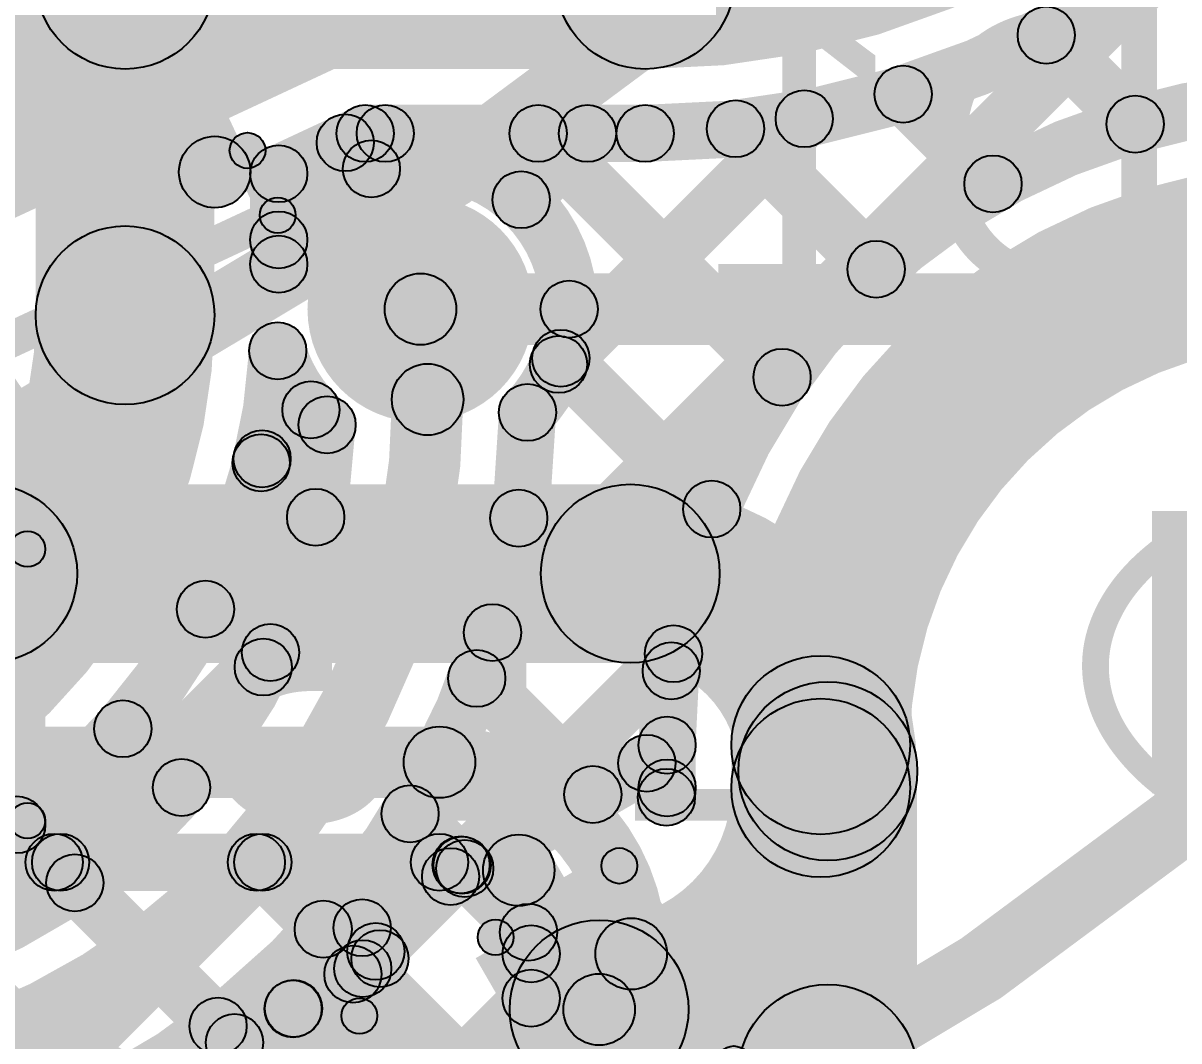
# Model space of a CAD drawing. Header units: millimetres. Extents: x -2.17 to 2.17, y -2.17 to 2.17.
# Drawn here: x 0.4084 to 0.5701, y -0.821 to -0.6786 of the extents above; entities that cross this region are included whole.
import ezdxf

# ---------------------------------------------------------------- set-up
doc = ezdxf.new("R2010")
doc.units = ezdxf.units.MM
doc.header["$MEASUREMENT"] = 0
for name, color, linetype in [('BottomLayer', 5, 'Continuous'), ('BottomOverlay', 54, 'Continuous'), ('BottomPaste', 16, 'Continuous'), ('BottomSolder', 6, 'Continuous'), ('Mechanical2', 216, 'Continuous'), ('TopLayer', 1, 'Continuous'), ('TopOverlay', 2, 'Continuous'), ('TopPaste', 8, 'Continuous'), ('TopSolder', 216, 'Continuous'), ('ViaHoleLayer', 16, 'Continuous')]:
    doc.layers.add(name, color=color, linetype=linetype)

# ---------------------------------------------------------------- blocks, each defined once
blk = doc.blocks.new('YS_SBZ9032C03R16_B_10')
at = {"layer": 'BottomOverlay', "const_width": 0.005}
blk.add_lwpolyline([(0.174343, -0.0442776, -0.7770826321552268), (-0.174266, -0.0445797)], format="xyb", dxfattribs=at)
blk = doc.blocks.new('WS2812B_M____250')
at = {"layer": 'TopLayer'}
blk.add_hatch(color=1, dxfattribs=at).paths.add_polyline_path([(0.03503945, -0.01141715), (0.09409455, -0.01141715), (0.09409455, -0.05078725), (0.03503945, -0.05078725)])
at = {"layer": 'TopOverlay'}
h = blk.add_hatch(color=2, dxfattribs=at)
edge = h.paths.add_edge_path()
edge.add_arc((0.07, -0.06), 0.0025, 0, 360)
for points in [[(0.067500000000125, -0.06000002499975), (0.07249999999987501, -0.05999997500025), (0.072500099999875, -0.07000007500025), (0.06750010000012499, -0.07000012499975)], [(-0.0700001, -0.0725001), (-0.0700001, -0.0675001), (0.0700001, -0.0675001), (0.0700001, -0.0725001)]]:
    blk.add_hatch(color=2, dxfattribs=at).paths.add_polyline_path(points)
h = blk.add_hatch(color=2, dxfattribs=at)
edge = h.paths.add_edge_path()
edge.add_arc((0.0700001, -0.0700001), 0.0025, 0, 360)
h = blk.add_hatch(color=2, dxfattribs=at)
edge = h.paths.add_edge_path()
edge.add_arc((0.0700001, -0.0700001), 0.0025, 0, 360)
at = {"layer": 'TopPaste'}
blk.add_hatch(color=8, dxfattribs=at).paths.add_polyline_path([(0.03503945, -0.01141715), (0.09409455, -0.01141715), (0.09409455, -0.05078725), (0.03503945, -0.05078725)])
at = {"layer": 'TopSolder'}
blk.add_hatch(color=216, dxfattribs=at).paths.add_polyline_path([(0.03103945, -0.00741715), (0.09809455, -0.00741715), (0.09809455, -0.05478725), (0.03103945, -0.05478725)])
at = {"layer": 'TopOverlay'}
for centre in [(0.07, -0.06), (0.0700001, -0.0700001), (0.0700001, -0.0700001)]:
    blk.add_circle(centre, 0.0025, dxfattribs=at)
blk = doc.blocks.new('IND_0201_B_268')
at = {"layer": 'BottomLayer'}
for points in [[(-0.01574795, 0.0059055), (-0.00590545, 0.0059055), (-0.00590545, -0.0059055), (-0.01574795, -0.0059055)], [(0.00590555, 0.0059055), (0.01574805, 0.0059055), (0.01574805, -0.0059055), (0.00590555, -0.0059055)]]:
    blk.add_hatch(color=5, dxfattribs=at).paths.add_polyline_path(points)
at = {"layer": 'BottomOverlay'}
h = blk.add_hatch(color=54, dxfattribs=at)
edge = h.paths.add_edge_path()
edge.add_arc((-0.019, 0.009), 0.0025, 0, 360)
h = blk.add_hatch(color=54, dxfattribs=at)
edge = h.paths.add_edge_path()
edge.add_arc((-0.019, 0.009), 0.0025, 0, 360)
for points in [[(0.019, 0.0115), (0.019, 0.0065), (-0.019, 0.0065), (-0.019, 0.0115)], [(-0.0165, -0.009), (-0.0215, -0.009), (-0.0215, 0.009), (-0.0165, 0.009)], [(0.0215, -0.009), (0.0165, -0.009), (0.0165, 0.009), (0.0215, 0.009)], [(0.019, -0.0065), (0.019, -0.0115), (-0.019, -0.0115), (-0.019, -0.0065)]]:
    blk.add_hatch(color=54, dxfattribs=at).paths.add_polyline_path(points)
h = blk.add_hatch(color=54, dxfattribs=at)
edge = h.paths.add_edge_path()
edge.add_arc((0.019, 0.009), 0.0025, 0, 360)
h = blk.add_hatch(color=54, dxfattribs=at)
edge = h.paths.add_edge_path()
edge.add_arc((0.019, 0.009), 0.0025, 0, 360)
h = blk.add_hatch(color=54, dxfattribs=at)
edge = h.paths.add_edge_path()
edge.add_arc((-0.019, -0.009), 0.0025, 0, 360)
h = blk.add_hatch(color=54, dxfattribs=at)
edge = h.paths.add_edge_path()
edge.add_arc((-0.019, -0.009), 0.0025, 0, 360)
h = blk.add_hatch(color=54, dxfattribs=at)
edge = h.paths.add_edge_path()
edge.add_arc((0.019, -0.009), 0.0025, 0, 360)
h = blk.add_hatch(color=54, dxfattribs=at)
edge = h.paths.add_edge_path()
edge.add_arc((0.019, -0.009), 0.0025, 0, 360)
at = {"layer": 'BottomPaste'}
for points in [[(-0.01574795, 0.0059055), (-0.00590545, 0.0059055), (-0.00590545, -0.0059055), (-0.01574795, -0.0059055)], [(0.00590555, 0.0059055), (0.01574805, 0.0059055), (0.01574805, -0.0059055), (0.00590555, -0.0059055)]]:
    blk.add_hatch(color=16, dxfattribs=at).paths.add_polyline_path(points)
at = {"layer": 'BottomSolder'}
for points in [[(-0.01791335, 0.0080709), (-0.00374005, 0.0080709), (-0.00374005, -0.0080709), (-0.01791335, -0.0080709)], [(0.00374015, 0.0080709), (0.01791345, 0.0080709), (0.01791345, -0.0080709), (0.00374015, -0.0080709)]]:
    blk.add_hatch(color=6, dxfattribs=at).paths.add_polyline_path(points)
at = {"layer": 'BottomOverlay'}
for centre in [(-0.019, 0.009), (-0.019, 0.009), (0.019, 0.009), (0.019, 0.009), (-0.019, -0.009), (-0.019, -0.009), (0.019, -0.009), (0.019, -0.009)]:
    blk.add_circle(centre, 0.0025, dxfattribs=at)
blk = doc.blocks.new('SOT23_3_B_287')
at = {"layer": 'BottomLayer'}
for points in [[(-0.02165995, 0.02657475), (-0.05315605, 0.02657475), (-0.05315605, 0.05807085), (-0.02165995, 0.05807085)], [(0.05314315, 0.02657475), (0.02164705, 0.02657475), (0.02164705, 0.05807085), (0.05314315, 0.05807085)], [(0.01574165, -0.05807095), (-0.01575445, -0.05807095), (-0.01575445, -0.02657485), (0.01574165, -0.02657485)]]:
    blk.add_hatch(color=5, dxfattribs=at).paths.add_polyline_path(points)
at = {"layer": 'BottomOverlay'}
h = blk.add_hatch(color=54, dxfattribs=at)
edge = h.paths.add_edge_path()
edge.add_arc((-0.066, 0.045), 0.0025, 0, 360)
h = blk.add_hatch(color=54, dxfattribs=at)
edge = h.paths.add_edge_path()
edge.add_arc((-0.06, 0.045), 0.0025, 0, 360)
h = blk.add_hatch(color=54, dxfattribs=at)
edge = h.paths.add_edge_path()
edge.add_arc((-0.0110064, 0.032), 0.0025, 0, 360)
for points in [[(0.0109936, 0.0345), (0.0109936, 0.0295), (-0.0110064, 0.0295), (-0.0110064, 0.0345)], [(-0.0585064, -0.029), (-0.0635064, -0.029), (-0.0635064, 0.03), (-0.0585064, 0.03)], [(0.0634936, -0.029), (0.0584936, -0.029), (0.0584936, 0.03), (0.0634936, 0.03)], [(-0.0260064, -0.0265), (-0.0260064, -0.0315), (-0.0610064, -0.0315), (-0.0610064, -0.0265)], [(0.0609936, -0.0265), (0.0609936, -0.0315), (0.0259936, -0.0315), (0.0259936, -0.0265)]]:
    blk.add_hatch(color=54, dxfattribs=at).paths.add_polyline_path(points)
h = blk.add_hatch(color=54, dxfattribs=at)
edge = h.paths.add_edge_path()
edge.add_arc((0.0109936, 0.032), 0.0025, 0, 360)
h = blk.add_hatch(color=54, dxfattribs=at)
edge = h.paths.add_edge_path()
edge.add_arc((-0.0610064, 0.03), 0.0025, 0, 360)
h = blk.add_hatch(color=54, dxfattribs=at)
edge = h.paths.add_edge_path()
edge.add_arc((0.0609936, 0.03), 0.0025, 0, 360)
h = blk.add_hatch(color=54, dxfattribs=at)
edge = h.paths.add_edge_path()
edge.add_arc((-0.0610064, -0.029), 0.0025, 0, 360)
h = blk.add_hatch(color=54, dxfattribs=at)
edge = h.paths.add_edge_path()
edge.add_arc((-0.0610064, -0.029), 0.0025, 0, 360)
h = blk.add_hatch(color=54, dxfattribs=at)
edge = h.paths.add_edge_path()
edge.add_arc((-0.0260064, -0.029), 0.0025, 0, 360)
h = blk.add_hatch(color=54, dxfattribs=at)
edge = h.paths.add_edge_path()
edge.add_arc((0.0259936, -0.029), 0.0025, 0, 360)
h = blk.add_hatch(color=54, dxfattribs=at)
edge = h.paths.add_edge_path()
edge.add_arc((0.0609936, -0.029), 0.0025, 0, 360)
h = blk.add_hatch(color=54, dxfattribs=at)
edge = h.paths.add_edge_path()
edge.add_arc((0.0609936, -0.029), 0.0025, 0, 360)
at = {"layer": 'BottomPaste'}
for points in [[(-0.02165995, 0.02657475), (-0.05315605, 0.02657475), (-0.05315605, 0.05807085), (-0.02165995, 0.05807085)], [(0.05314315, 0.02657475), (0.02164705, 0.02657475), (0.02164705, 0.05807085), (0.05314315, 0.05807085)], [(0.01574165, -0.05807095), (-0.01575445, -0.05807095), (-0.01575445, -0.02657485), (0.01574165, -0.02657485)]]:
    blk.add_hatch(color=16, dxfattribs=at).paths.add_polyline_path(points)
at = {"layer": 'BottomSolder'}
for points in [[(-0.01765995, 0.02257475), (-0.05715605, 0.02257475), (-0.05715605, 0.06207085), (-0.01765995, 0.06207085)], [(0.05714315, 0.02257475), (0.01764705, 0.02257475), (0.01764705, 0.06207085), (0.05714315, 0.06207085)], [(0.01974165, -0.06207095), (-0.01975445, -0.06207095), (-0.01975445, -0.02257485), (0.01974165, -0.02257485)]]:
    blk.add_hatch(color=6, dxfattribs=at).paths.add_polyline_path(points)
at = {"layer": 'BottomOverlay', "const_width": 0.005}
blk.add_lwpolyline([(-0.06, 0.045, 1), (-0.066, 0.045, 1)], format="xyb", close=True, dxfattribs=at)
at = {"layer": 'BottomOverlay'}
for centre in [(-0.066, 0.045), (-0.06, 0.045), (-0.0110064, 0.032), (0.0109936, 0.032), (-0.0610064, 0.03), (0.0609936, 0.03), (-0.0610064, -0.029), (-0.0610064, -0.029), (-0.0260064, -0.029), (0.0259936, -0.029), (0.0609936, -0.029), (0.0609936, -0.029)]:
    blk.add_circle(centre, 0.0025, dxfattribs=at)
blk = doc.blocks.new('C__0402_397')
at = {"layer": 'TopLayer'}
for points in [[(-0.0275, -0.0125), (-0.0275, 0.0125), (-0.009499999999999998, 0.0125), (-0.009500000000000001, -0.0125)], [(0.009499999999999998, -0.0125), (0.009500000000000001, 0.0125), (0.0275, 0.0125), (0.0275, -0.0125)]]:
    blk.add_hatch(color=1, dxfattribs=at).paths.add_polyline_path(points)
at = {"layer": 'TopOverlay'}
h = blk.add_hatch(color=2, dxfattribs=at)
edge = h.paths.add_edge_path()
edge.add_arc((-0.031, 0.016), 0.0025, 0, 360)
h = blk.add_hatch(color=2, dxfattribs=at)
edge = h.paths.add_edge_path()
edge.add_arc((-0.031, 0.016), 0.0025, 0, 360)
for points in [[(-0.011, 0.0185), (-0.011, 0.0135), (-0.031, 0.0135), (-0.031, 0.0185)], [(0.031, 0.0185), (0.031, 0.0135), (0.011, 0.0135), (0.011, 0.0185)], [(-0.0285, -0.016), (-0.0335, -0.016), (-0.0335, 0.016), (-0.0285, 0.016)], [(0.0335, -0.016), (0.0285, -0.016), (0.0285, 0.016), (0.0335, 0.016)], [(-0.011, -0.0135), (-0.011, -0.0185), (-0.031, -0.0185), (-0.031, -0.0135)], [(0.031, -0.0135), (0.031, -0.0185), (0.011, -0.0185), (0.011, -0.0135)]]:
    blk.add_hatch(color=2, dxfattribs=at).paths.add_polyline_path(points)
h = blk.add_hatch(color=2, dxfattribs=at)
edge = h.paths.add_edge_path()
edge.add_arc((-0.011, 0.016), 0.0025, 0, 360)
h = blk.add_hatch(color=2, dxfattribs=at)
edge = h.paths.add_edge_path()
edge.add_arc((0.011, 0.016), 0.0025, 0, 360)
h = blk.add_hatch(color=2, dxfattribs=at)
edge = h.paths.add_edge_path()
edge.add_arc((0.031, 0.016), 0.0025, 0, 360)
h = blk.add_hatch(color=2, dxfattribs=at)
edge = h.paths.add_edge_path()
edge.add_arc((0.031, 0.016), 0.0025, 0, 360)
h = blk.add_hatch(color=2, dxfattribs=at)
edge = h.paths.add_edge_path()
edge.add_arc((-0.031, -0.016), 0.0025, 0, 360)
h = blk.add_hatch(color=2, dxfattribs=at)
edge = h.paths.add_edge_path()
edge.add_arc((-0.031, -0.016), 0.0025, 0, 360)
h = blk.add_hatch(color=2, dxfattribs=at)
edge = h.paths.add_edge_path()
edge.add_arc((-0.011, -0.016), 0.0025, 0, 360)
h = blk.add_hatch(color=2, dxfattribs=at)
edge = h.paths.add_edge_path()
edge.add_arc((0.011, -0.016), 0.0025, 0, 360)
h = blk.add_hatch(color=2, dxfattribs=at)
edge = h.paths.add_edge_path()
edge.add_arc((0.031, -0.016), 0.0025, 0, 360)
h = blk.add_hatch(color=2, dxfattribs=at)
edge = h.paths.add_edge_path()
edge.add_arc((0.031, -0.016), 0.0025, 0, 360)
at = {"layer": 'TopPaste'}
for points in [[(-0.0275, -0.0125), (-0.0275, 0.0125), (-0.009499999999999998, 0.0125), (-0.009500000000000001, -0.0125)], [(0.009499999999999998, -0.0125), (0.009500000000000001, 0.0125), (0.0275, 0.0125), (0.0275, -0.0125)]]:
    blk.add_hatch(color=8, dxfattribs=at).paths.add_polyline_path(points)
at = {"layer": 'TopSolder'}
for points in [[(-0.0298622, -0.0148622), (-0.0298622, 0.0148622), (-0.007137799999999999, 0.0148622), (-0.007137800000000001, -0.0148622)], [(0.007137799999999999, -0.0148622), (0.007137800000000001, 0.0148622), (0.0298622, 0.0148622), (0.0298622, -0.0148622)]]:
    blk.add_hatch(color=216, dxfattribs=at).paths.add_polyline_path(points)
at = {"layer": 'TopOverlay'}
for centre in [(-0.031, 0.016), (-0.031, 0.016), (-0.011, 0.016), (0.011, 0.016), (0.031, 0.016), (0.031, 0.016), (-0.031, -0.016), (-0.031, -0.016), (-0.011, -0.016), (0.011, -0.016), (0.031, -0.016), (0.031, -0.016)]:
    blk.add_circle(centre, 0.0025, dxfattribs=at)

msp = doc.modelspace()

# ---------------------------------------------------------------- hatches: boundary and pattern name
at = {"layer": 'BottomLayer'}
h = msp.add_hatch(color=5, dxfattribs=at)
edge = h.paths.add_edge_path()
edge.add_arc((0.464, -0.7186105), 0.011811, 0, 360)
h = msp.add_hatch(color=5, dxfattribs=at)
edge = h.paths.add_edge_path()
edge.add_arc((0.464, -0.7186105), 0.005, 0, 360)
for points in [[(0.464, -0.7236105), (0.464, -0.7136105), (0.6075404, -0.7136105), (0.6075404, -0.7236105)], [(0.4034568, -0.7681105), (0.4034568, -0.7431105), (0.4933531, -0.7431105), (0.4933531, -0.7681105)], [(0.4, -0.7870081), (0.4, -0.7770081), (0.4666672, -0.7770081), (0.4666672, -0.7870081)], [(0.5335, -0.8256105), (0.5085, -0.8256105), (0.5085, -0.7832574), (0.5335, -0.7832574)], [(0.4, -0.8000081), (0.4, -0.7920081), (0.4666672, -0.7920081), (0.4666672, -0.8000081)], [(0.3454883271247462, -0.8698264271247461), (0.3398314728752538, -0.8641695728752539), (0.4108213728752538, -0.7931796728752538), (0.4164782271247462, -0.7988365271247462)], [(0.3454883271247462, -0.8981107271247462), (0.3398314728752538, -0.8924538728752539), (0.4391056728752539, -0.7931796728752538), (0.4447625271247461, -0.7988365271247462)], [(0.3454883271247462, -0.9263950271247462), (0.3398314728752538, -0.9207381728752538), (0.4669951728752539, -0.7935744728752538), (0.4726520271247461, -0.7992313271247461)], [(0.3816406728752538, -0.7988365271247462), (0.3872975271247462, -0.7931796728752538), (0.4823087271247462, -0.8881908728752539), (0.4766518728752538, -0.8938477271247461)], [(0.4099249728752538, -0.7988365271247462), (0.4155818271247462, -0.7931796728752538), (0.4823087271247462, -0.8599065728752538), (0.4766518728752538, -0.8655634271247461)], [(0.4382092728752539, -0.7988365271247462), (0.4438661271247462, -0.7931796728752538), (0.4823087271247462, -0.8316222728752538), (0.4766518728752538, -0.8372791271247462)], [(0.4668531728752539, -0.7991961271247462), (0.4725100271247462, -0.7935392728752538), (0.4819491271247461, -0.8029783728752539), (0.4762922728752538, -0.8086352271247461)], [(0.4834803, -0.9381774), (0.4754803, -0.9381774), (0.4754803, -0.8088212), (0.4834803, -0.8088212)], [(0.4984803, -0.9826105), (0.4884803, -0.9826105), (0.4884803, -0.8088212), (0.4984803, -0.8088212)], [(0.3454883271247462, -0.9546793271247461), (0.3398314728752538, -0.9490224728752539), (0.4766518728752538, -0.8122020728752538), (0.4823087271247462, -0.8178589271247462)]]:
    msp.add_hatch(color=5, dxfattribs=at).paths.add_polyline_path(points)
h = msp.add_hatch(color=5, dxfattribs=at)
edge = h.paths.add_edge_path()
edge.add_arc((0.4034568, -0.7556105), 0.0125, 0, 360)
h = msp.add_hatch(color=5, dxfattribs=at)
edge = h.paths.add_edge_path()
edge.add_arc((0.4034568, -0.7556105), 0.0125, 0, 360)
h = msp.add_hatch(color=5, dxfattribs=at)
edge = h.paths.add_edge_path()
edge.add_arc((0.4933531, -0.7556105), 0.0125, 0, 360)
h = msp.add_hatch(color=5, dxfattribs=at)
edge = h.paths.add_edge_path()
edge.add_arc((0.4933531, -0.7556105), 0.0125, 0, 360)
h = msp.add_hatch(color=5, dxfattribs=at)
edge = h.paths.add_edge_path()
edge.add_arc((0.521, -0.7832574), 0.0125, 0, 360)
h = msp.add_hatch(color=5, dxfattribs=at)
edge = h.paths.add_edge_path()
edge.add_arc((0.521, -0.7832574), 0.0125, 0, 360)
h = msp.add_hatch(color=5, dxfattribs=at)
edge = h.paths.add_edge_path()
edge.add_arc((0.4666672, -0.7820081), 0.005, 0, 360)
h = msp.add_hatch(color=5, dxfattribs=at)
edge = h.paths.add_edge_path()
edge.add_arc((0.4666672, -0.7820081), 0.005, 0, 360)
h = msp.add_hatch(color=5, dxfattribs=at)
edge = h.paths.add_edge_path()
edge.add_arc((0.4127534, -0.7960081), 0.004, 0, 360)
h = msp.add_hatch(color=5, dxfattribs=at)
edge = h.paths.add_edge_path()
edge.add_arc((0.4136498, -0.7960081), 0.004, 0, 360)
h = msp.add_hatch(color=5, dxfattribs=at)
edge = h.paths.add_edge_path()
edge.add_arc((0.4410377, -0.7960081), 0.004, 0, 360)
h = msp.add_hatch(color=5, dxfattribs=at)
edge = h.paths.add_edge_path()
edge.add_arc((0.4419341, -0.7960081), 0.004, 0, 360)
h = msp.add_hatch(color=5, dxfattribs=at)
edge = h.paths.add_edge_path()
edge.add_arc((0.4666672, -0.7960081), 0.004, 0, 360)
h = msp.add_hatch(color=5, dxfattribs=at)
edge = h.paths.add_edge_path()
edge.add_arc((0.4666672, -0.7960081), 0.004, 0, 360)
h = msp.add_hatch(color=5, dxfattribs=at)
edge = h.paths.add_edge_path()
edge.add_arc((0.4696816, -0.7963677), 0.004, 0, 360)
h = msp.add_hatch(color=5, dxfattribs=at)
edge = h.paths.add_edge_path()
edge.add_arc((0.4698236, -0.7964029), 0.004, 0, 360)
h = msp.add_hatch(color=5, dxfattribs=at)
edge = h.paths.add_edge_path()
edge.add_arc((0.4791207, -0.8058068), 0.004, 0, 360)
h = msp.add_hatch(color=5, dxfattribs=at)
edge = h.paths.add_edge_path()
edge.add_arc((0.4794803, -0.8088212), 0.004, 0, 360)
h = msp.add_hatch(color=5, dxfattribs=at)
edge = h.paths.add_edge_path()
edge.add_arc((0.4794803, -0.8088212), 0.004, 0, 360)
h = msp.add_hatch(color=5, dxfattribs=at)
edge = h.paths.add_edge_path()
edge.add_arc((0.4934803, -0.8088212), 0.005, 0, 360)
h = msp.add_hatch(color=5, dxfattribs=at)
edge = h.paths.add_edge_path()
edge.add_arc((0.4934803, -0.8088212), 0.005, 0, 360)
h = msp.add_hatch(color=5, dxfattribs=at)
edge = h.paths.add_edge_path()
edge.add_arc((0.4794803, -0.8150305), 0.004, 0, 360)
h = msp.add_hatch(color=5, dxfattribs=at)
edge = h.paths.add_edge_path()
edge.add_arc((0.521, -0.8256105), 0.0125, 0, 360)
h = msp.add_hatch(color=5, dxfattribs=at)
edge = h.paths.add_edge_path()
edge.add_arc((0.521, -0.8256105), 0.0125, 0, 360)
at = {"layer": 'BottomSolder'}
h = msp.add_hatch(color=6, dxfattribs=at)
edge = h.paths.add_edge_path()
edge.add_arc((0.464, -0.7186105), 0.015811, 0, 360)
at = {"layer": 'TopLayer'}
h = msp.add_hatch(color=1, dxfattribs=at)
edge = h.paths.add_edge_path()
edge.add_arc((0.4226619, -0.6725115), 0.0125, 0, 360)
h = msp.add_hatch(color=1, dxfattribs=at)
edge = h.paths.add_edge_path()
edge.add_arc((0.4226619, -0.6725115), 0.0125, 0, 360)
for points in [[(0.4226619, -0.6850115), (0.4226619, -0.6600115), (0.4954331, -0.6600115), (0.4954331, -0.6850115)], [(0.4768972271247461, -0.7667018271247461), (0.4712403728752538, -0.7610449728752539), (0.5651002728752539, -0.6671850728752539), (0.5707571271247461, -0.6728419271247461)], [(0.3889508858874808, -0.693748041463137), (0.3847247141125191, -0.6846849585368631), (0.4205488141125192, -0.6679799585368631), (0.4247749858874808, -0.677043041463137)], [(0.4181303609781928, -0.6746245911229377), (0.4271934390218072, -0.6703984088770623), (0.4397388390218073, -0.6973021088770622), (0.4306757609781928, -0.7015282911229378)], [(0.4351619, -0.7194652), (0.4101619, -0.7194652), (0.4101619, -0.6725115), (0.4351619, -0.6725115)], [(0.5487412728752539, -0.6830939271247461), (0.5543981271247461, -0.6774370728752539), (0.5668423271247461, -0.6898812728752538), (0.5611854728752539, -0.6955381271247462)], [(0.5287133728752539, -0.6913503271247461), (0.5343702271247461, -0.6856934728752538), (0.5469392271247462, -0.6982624728752539), (0.5412823728752538, -0.7039193271247461)], [(0.4458523575181758, -0.7032784383892984), (0.4424714424818242, -0.6960279616107016), (0.4545702424818242, -0.6903862616107016), (0.4579511575181758, -0.6976367383892984)], [(0.4562607, -0.6980115), (0.4562607, -0.6900115), (0.4954331, -0.6900115), (0.4954331, -0.6980115)], [(0.4861537271247461, -0.7291610271247462), (0.4804968728752538, -0.7235041728752538), (0.5148767728752539, -0.6891242728752539), (0.5205336271247462, -0.6947811271247462)], [(0.5052579728752539, -0.6961792271247461), (0.5109148271247461, -0.6905223728752539), (0.5305889271247461, -0.7101964728752539), (0.5249320728752539, -0.7158533271247461)], [(0.4469903271247461, -0.7117558271247462), (0.4413334728752539, -0.7060989728752538), (0.4562493728752539, -0.6911830728752538), (0.4619062271247462, -0.6968399271247462)], [(0.4809125271247461, -0.7061179271247462), (0.4752556728752538, -0.7004610728752538), (0.4845336728752538, -0.6911830728752538), (0.4901905271247461, -0.6968399271247462)], [(0.4776343728752538, -0.6968399271247462), (0.4832912271247461, -0.6911830728752538), (0.5174161271247462, -0.7253079728752538), (0.5117592728752538, -0.7309648271247462)], [(0.4506482728752538, -0.6981381271247461), (0.4563051271247461, -0.6924812728752539), (0.4599607271247462, -0.6961368728752538), (0.4543038728752539, -0.7017937271247462)], [(0.4481619, -0.7123218), (0.4401619, -0.7123218), (0.4401619, -0.6996532), (0.4481619, -0.6996532)], [(0.4808167728752539, -0.7283066271247461), (0.4864736271247461, -0.7226497728752539), (0.5075783271247462, -0.7437544728752539), (0.5019214728752539, -0.7494113271247461)], [(0.4446598271247462, -0.7423706271247461), (0.4390029728752539, -0.7367137728752539), (0.4458505728752539, -0.7298661728752539), (0.4515074271247461, -0.7355230271247462)], [(0.4388697728752539, -0.7429282271247462), (0.4445266271247462, -0.7372713728752539), (0.4521623271247461, -0.7449070728752538), (0.4465054728752539, -0.7505639271247462)], [(0.4749148728752539, -0.7506890271247462), (0.4805717271247462, -0.7450321728752538), (0.5019279271247461, -0.7663883728752539), (0.4962710728752538, -0.7720452271247461)], [(0.4310825728752539, -0.7634253271247461), (0.4367394271247462, -0.7577684728752538), (0.4448295271247462, -0.7658585728752538), (0.4391726728752539, -0.7715154271247462)], [(0.4068728271247462, -0.8084419271247462), (0.4012159728752538, -0.8027850728752538), (0.4401745728752539, -0.7638264728752538), (0.4458314271247462, -0.7694833271247461)], [(0.4710443271247461, -0.8008390271247462), (0.4653874728752538, -0.7951821728752538), (0.4965815728752538, -0.7639880728752538), (0.5022384271247461, -0.7696449271247462)], [(0.4690430728752539, -0.7731015271247461), (0.4746999271247461, -0.7674446728752539), (0.4909467271247461, -0.7836914728752539), (0.4852898728752539, -0.7893483271247461)], [(0.4195234728752539, -0.7801505271247462), (0.4251803271247461, -0.7744936728752538), (0.4334013271247462, -0.7827146728752539), (0.4277444728752539, -0.7883715271247461)], [(0.4578313988167118, -0.8086249022983092), (0.4538314011832882, -0.8016966977016908), (0.4936686011832881, -0.7786966977016908), (0.4976685988167118, -0.7856249022983092)], [(0.492204508690867, -0.7841608178504177), (0.499132691309133, -0.7801607821495824), (0.501874791309133, -0.7849101821495823), (0.494946608690867, -0.7889102178504176)], [(0.5025, -0.7856105), (0.4945, -0.7856105), (0.4945, -0.7796105), (0.5025, -0.7796105)], [(0.5325, -0.7856105), (0.5075, -0.7856105), (0.5075, -0.7796105), (0.5325, -0.7796105)], [(0.4597155728752538, -0.7920583271247461), (0.4653724271247461, -0.7864014728752539), (0.4730152271247461, -0.7940442728752538), (0.4673583728752538, -0.7997011271247462)], [(0.4046724728752538, -0.7935838271247462), (0.4103293271247462, -0.7879269728752538), (0.4184625271247462, -0.7960601728752539), (0.4128056728752538, -0.8017170271247461)], [(0.4734198714024775, -0.7996248972657823), (0.4820801285975224, -0.7946249027342177), (0.4933301285975225, -0.8141105027342177), (0.4846698714024776, -0.8191104972657823)], [(0.4475752728752538, -0.8082023271247462), (0.4532321271247461, -0.8025454728752539), (0.4587440271247462, -0.8080573728752538), (0.4530871728752539, -0.8137142271247462)], [(0.4523672837889234, -0.8071607747188794), (0.4592955162110766, -0.8031608252811206), (0.4617955162110766, -0.8074910252811206), (0.4548672837889234, -0.8114909747188793)], [(0.4482429911894082, -0.8199343067019204), (0.4442430088105918, -0.8130060932980796), (0.4563314088105918, -0.8060268932980796), (0.4603313911894082, -0.8129551067019204)], [(0.4573839271247461, -0.8144994271247461), (0.4517270728752539, -0.8088425728752539), (0.4549188728752538, -0.8056507728752539), (0.4605757271247461, -0.8113076271247461)], [(0.4326185003680802, -0.8289551014026265), (0.4286184996319198, -0.8220268985973734), (0.4441710996319198, -0.8130475985973734), (0.4481711003680802, -0.8199758014026266)], [(0.4328410728752539, -0.8217524271247462), (0.4384979271247462, -0.8160955728752538), (0.4408124271247462, -0.8184100728752538), (0.4351555728752539, -0.8240669271247462)]]:
    msp.add_hatch(color=1, dxfattribs=at).paths.add_polyline_path(points)
h = msp.add_hatch(color=1, dxfattribs=at)
edge = h.paths.add_edge_path()
edge.add_arc((0.4954331, -0.6725115), 0.0125, 0, 360)
h = msp.add_hatch(color=1, dxfattribs=at)
edge = h.paths.add_edge_path()
edge.add_arc((0.4954331, -0.6725115), 0.0125, 0, 360)
h = msp.add_hatch(color=1, dxfattribs=at)
edge = h.paths.add_edge_path()
edge.add_arc((0.5515697, -0.6802655), 0.004, 0, 360)
h = msp.add_hatch(color=1, dxfattribs=at)
edge = h.paths.add_edge_path()
edge.add_arc((0.5315418, -0.6885219), 0.004, 0, 360)
h = msp.add_hatch(color=1, dxfattribs=at)
edge = h.paths.add_edge_path()
edge.add_arc((0.5177052, -0.6919527), 0.004, 0, 360)
h = msp.add_hatch(color=1, dxfattribs=at)
edge = h.paths.add_edge_path()
edge.add_arc((0.5640139, -0.6927097), 0.004, 0, 360)
h = msp.add_hatch(color=1, dxfattribs=at)
edge = h.paths.add_edge_path()
edge.add_arc((0.4562607, -0.6940115), 0.004, 0, 360)
h = msp.add_hatch(color=1, dxfattribs=at)
edge = h.paths.add_edge_path()
edge.add_arc((0.4562607, -0.6940115), 0.004, 0, 360)
h = msp.add_hatch(color=1, dxfattribs=at)
edge = h.paths.add_edge_path()
edge.add_arc((0.4590778, -0.6940115), 0.004, 0, 360)
h = msp.add_hatch(color=1, dxfattribs=at)
edge = h.paths.add_edge_path()
edge.add_arc((0.4804628, -0.6940115), 0.004, 0, 360)
h = msp.add_hatch(color=1, dxfattribs=at)
edge = h.paths.add_edge_path()
edge.add_arc((0.4873621, -0.6940115), 0.004, 0, 360)
h = msp.add_hatch(color=1, dxfattribs=at)
edge = h.paths.add_edge_path()
edge.add_arc((0.4954331, -0.6940115), 0.004, 0, 360)
h = msp.add_hatch(color=1, dxfattribs=at)
edge = h.paths.add_edge_path()
edge.add_arc((0.4954331, -0.6940115), 0.004, 0, 360)
h = msp.add_hatch(color=1, dxfattribs=at)
edge = h.paths.add_edge_path()
edge.add_arc((0.5080864, -0.6933508), 0.004, 0, 360)
h = msp.add_hatch(color=1, dxfattribs=at)
edge = h.paths.add_edge_path()
edge.add_arc((0.4534767, -0.6953097), 0.004, 0, 360)
h = msp.add_hatch(color=1, dxfattribs=at)
edge = h.paths.add_edge_path()
edge.add_arc((0.4352073, -0.6994152), 0.005, 0, 360)
h = msp.add_hatch(color=1, dxfattribs=at)
edge = h.paths.add_edge_path()
edge.add_arc((0.4571323, -0.6989653), 0.004, 0, 360)
h = msp.add_hatch(color=1, dxfattribs=at)
edge = h.paths.add_edge_path()
edge.add_arc((0.4441619, -0.6996532), 0.004, 0, 360)
h = msp.add_hatch(color=1, dxfattribs=at)
edge = h.paths.add_edge_path()
edge.add_arc((0.4441619, -0.6996532), 0.004, 0, 360)
h = msp.add_hatch(color=1, dxfattribs=at)
edge = h.paths.add_edge_path()
edge.add_arc((0.5441108, -0.7010909), 0.004, 0, 360)
h = msp.add_hatch(color=1, dxfattribs=at)
edge = h.paths.add_edge_path()
edge.add_arc((0.4780841, -0.7032895), 0.004, 0, 360)
h = msp.add_hatch(color=1, dxfattribs=at)
edge = h.paths.add_edge_path()
edge.add_arc((0.4441619, -0.7089274), 0.004, 0, 360)
h = msp.add_hatch(color=1, dxfattribs=at)
edge = h.paths.add_edge_path()
edge.add_arc((0.4226619, -0.7194652), 0.0125, 0, 360)
h = msp.add_hatch(color=1, dxfattribs=at)
edge = h.paths.add_edge_path()
edge.add_arc((0.4226619, -0.7194652), 0.0125, 0, 360)
h = msp.add_hatch(color=1, dxfattribs=at)
edge = h.paths.add_edge_path()
edge.add_arc((0.4441619, -0.7123218), 0.004, 0, 360)
h = msp.add_hatch(color=1, dxfattribs=at)
edge = h.paths.add_edge_path()
edge.add_arc((0.4441619, -0.7123218), 0.004, 0, 360)
h = msp.add_hatch(color=1, dxfattribs=at)
edge = h.paths.add_edge_path()
edge.add_arc((0.464, -0.7186105), 0.011811, 0, 360)
h = msp.add_hatch(color=1, dxfattribs=at)
edge = h.paths.add_edge_path()
edge.add_arc((0.5277605, -0.7130249), 0.004, 0, 360)
h = msp.add_hatch(color=1, dxfattribs=at)
edge = h.paths.add_edge_path()
edge.add_arc((0.484811, -0.7186105), 0.004, 0, 360)
h = msp.add_hatch(color=1, dxfattribs=at)
edge = h.paths.add_edge_path()
edge.add_arc((0.484811, -0.7186105), 0.004, 0, 360)
h = msp.add_hatch(color=1, dxfattribs=at)
edge = h.paths.add_edge_path()
edge.add_arc((0.4440208, -0.7244358), 0.004, 0, 360)
h = msp.add_hatch(color=1, dxfattribs=at)
edge = h.paths.add_edge_path()
edge.add_arc((0.4440209, -0.7244358), 0.004, 0, 360)
h = msp.add_hatch(color=1, dxfattribs=at)
edge = h.paths.add_edge_path()
edge.add_arc((0.4833253, -0.7263326), 0.004, 0, 360)
h = msp.add_hatch(color=1, dxfattribs=at)
edge = h.paths.add_edge_path()
edge.add_arc((0.4836452, -0.7254782), 0.004, 0, 360)
h = msp.add_hatch(color=1, dxfattribs=at)
edge = h.paths.add_edge_path()
edge.add_arc((0.5145877, -0.7281364), 0.004, 0, 360)
h = msp.add_hatch(color=1, dxfattribs=at)
edge = h.paths.add_edge_path()
edge.add_arc((0.465, -0.7312534), 0.005, 0, 360)
h = msp.add_hatch(color=1, dxfattribs=at)
edge = h.paths.add_edge_path()
edge.add_arc((0.448679, -0.7326946), 0.004, 0, 360)
h = msp.add_hatch(color=1, dxfattribs=at)
edge = h.paths.add_edge_path()
edge.add_arc((0.4789854, -0.7330512), 0.004, 0, 360)
h = msp.add_hatch(color=1, dxfattribs=at)
edge = h.paths.add_edge_path()
edge.add_arc((0.4789854, -0.7330512), 0.004, 0, 360)
h = msp.add_hatch(color=1, dxfattribs=at)
edge = h.paths.add_edge_path()
edge.add_arc((0.4509236, -0.7348002), 0.004, 0, 360)
h = msp.add_hatch(color=1, dxfattribs=at)
edge = h.paths.add_edge_path()
edge.add_arc((0.4509237, -0.7348002), 0.004, 0, 360)
h = msp.add_hatch(color=1, dxfattribs=at)
edge = h.paths.add_edge_path()
edge.add_arc((0.4418314, -0.7395422), 0.004, 0, 360)
h = msp.add_hatch(color=1, dxfattribs=at)
edge = h.paths.add_edge_path()
edge.add_arc((0.4416982, -0.7400998), 0.004, 0, 360)
h = msp.add_hatch(color=1, dxfattribs=at)
edge = h.paths.add_edge_path()
edge.add_arc((0.4493339, -0.7477355), 0.004, 0, 360)
h = msp.add_hatch(color=1, dxfattribs=at)
edge = h.paths.add_edge_path()
edge.add_arc((0.4777433, -0.7478606), 0.004, 0, 360)
h = msp.add_hatch(color=1, dxfattribs=at)
edge = h.paths.add_edge_path()
edge.add_arc((0.5047499, -0.7465829), 0.004, 0, 360)
h = msp.add_hatch(color=1, dxfattribs=at)
edge = h.paths.add_edge_path()
edge.add_arc((0.433911, -0.7605969), 0.004, 0, 360)
h = msp.add_hatch(color=1, dxfattribs=at)
edge = h.paths.add_edge_path()
edge.add_arc((0.4740688, -0.7638734), 0.004, 0, 360)
h = msp.add_hatch(color=1, dxfattribs=at)
edge = h.paths.add_edge_path()
edge.add_arc((0.443003, -0.7666549), 0.004, 0, 360)
h = msp.add_hatch(color=1, dxfattribs=at)
edge = h.paths.add_edge_path()
edge.add_arc((0.49941, -0.7668165), 0.004, 0, 360)
h = msp.add_hatch(color=1, dxfattribs=at)
edge = h.paths.add_edge_path()
edge.add_arc((0.4420011, -0.768687), 0.004, 0, 360)
h = msp.add_hatch(color=1, dxfattribs=at)
edge = h.paths.add_edge_path()
edge.add_arc((0.4718715, -0.7702731), 0.004, 0, 360)
h = msp.add_hatch(color=1, dxfattribs=at)
edge = h.paths.add_edge_path()
edge.add_arc((0.4990995, -0.7692168), 0.004, 0, 360)
h = msp.add_hatch(color=1, dxfattribs=at)
edge = h.paths.add_edge_path()
edge.add_arc((0.52, -0.7796105), 0.0125, 0, 360)
h = msp.add_hatch(color=1, dxfattribs=at)
edge = h.paths.add_edge_path()
edge.add_arc((0.52, -0.7796105), 0.0125, 0, 360)
h = msp.add_hatch(color=1, dxfattribs=at)
edge = h.paths.add_edge_path()
edge.add_arc((0.4223519, -0.7773221), 0.004, 0, 360)
h = msp.add_hatch(color=1, dxfattribs=at)
edge = h.paths.add_edge_path()
edge.add_arc((0.52, -0.7856105), 0.0125, 0, 360)
h = msp.add_hatch(color=1, dxfattribs=at)
edge = h.paths.add_edge_path()
edge.add_arc((0.52, -0.7856105), 0.0125, 0, 360)
h = msp.add_hatch(color=1, dxfattribs=at)
edge = h.paths.add_edge_path()
edge.add_arc((0.4985, -0.7796105), 0.004, 0, 360)
h = msp.add_hatch(color=1, dxfattribs=at)
edge = h.paths.add_edge_path()
edge.add_arc((0.4985, -0.7796105), 0.004, 0, 360)
h = msp.add_hatch(color=1, dxfattribs=at)
edge = h.paths.add_edge_path()
edge.add_arc((0.4956686, -0.7821608), 0.004, 0, 360)
h = msp.add_hatch(color=1, dxfattribs=at)
edge = h.paths.add_edge_path()
edge.add_arc((0.4956686, -0.7821608), 0.004, 0, 360)
h = msp.add_hatch(color=1, dxfattribs=at)
edge = h.paths.add_edge_path()
edge.add_arc((0.4305729, -0.7855431), 0.004, 0, 360)
h = msp.add_hatch(color=1, dxfattribs=at)
edge = h.paths.add_edge_path()
edge.add_arc((0.4881183, -0.7865199), 0.004, 0, 360)
h = msp.add_hatch(color=1, dxfattribs=at)
edge = h.paths.add_edge_path()
edge.add_arc((0.4985, -0.7856105), 0.004, 0, 360)
h = msp.add_hatch(color=1, dxfattribs=at)
edge = h.paths.add_edge_path()
edge.add_arc((0.4984107, -0.7869102), 0.004, 0, 360)
h = msp.add_hatch(color=1, dxfattribs=at)
edge = h.paths.add_edge_path()
edge.add_arc((0.462544, -0.7892299), 0.004, 0, 360)
h = msp.add_hatch(color=1, dxfattribs=at)
edge = h.paths.add_edge_path()
edge.add_arc((0.4075009, -0.7907554), 0.004, 0, 360)
h = msp.add_hatch(color=1, dxfattribs=at)
edge = h.paths.add_edge_path()
edge.add_arc((0.47775, -0.7971249), 0.005, 0, 360)
h = msp.add_hatch(color=1, dxfattribs=at)
edge = h.paths.add_edge_path()
edge.add_arc((0.4682159, -0.7980106), 0.004, 0, 360)
h = msp.add_hatch(color=1, dxfattribs=at)
edge = h.paths.add_edge_path()
edge.add_arc((0.4701868, -0.7968727), 0.004, 0, 360)
h = msp.add_hatch(color=1, dxfattribs=at)
edge = h.paths.add_edge_path()
edge.add_arc((0.4156341, -0.7988886), 0.004, 0, 360)
h = msp.add_hatch(color=1, dxfattribs=at)
edge = h.paths.add_edge_path()
edge.add_arc((0.4504037, -0.8053739), 0.004, 0, 360)
h = msp.add_hatch(color=1, dxfattribs=at)
edge = h.paths.add_edge_path()
edge.add_arc((0.4558314, -0.8051608), 0.004, 0, 360)
h = msp.add_hatch(color=1, dxfattribs=at)
edge = h.paths.add_edge_path()
edge.add_arc((0.4558314, -0.8051608), 0.004, 0, 360)
h = msp.add_hatch(color=1, dxfattribs=at)
edge = h.paths.add_edge_path()
edge.add_arc((0.4577473, -0.8084792), 0.004, 0, 360)
h = msp.add_hatch(color=1, dxfattribs=at)
edge = h.paths.add_edge_path()
edge.add_arc((0.489, -0.8166105), 0.0125, 0, 360)
h = msp.add_hatch(color=1, dxfattribs=at)
edge = h.paths.add_edge_path()
edge.add_arc((0.4559156, -0.8108858), 0.004, 0, 360)
h = msp.add_hatch(color=1, dxfattribs=at)
edge = h.paths.add_edge_path()
edge.add_arc((0.4583314, -0.809491), 0.004, 0, 360)
h = msp.add_hatch(color=1, dxfattribs=at)
edge = h.paths.add_edge_path()
edge.add_arc((0.4583314, -0.809491), 0.004, 0, 360)
h = msp.add_hatch(color=1, dxfattribs=at)
edge = h.paths.add_edge_path()
edge.add_arc((0.4545555, -0.811671), 0.004, 0, 360)
h = msp.add_hatch(color=1, dxfattribs=at)
edge = h.paths.add_edge_path()
edge.add_arc((0.489, -0.8166105), 0.005, 0, 360)
h = msp.add_hatch(color=1, dxfattribs=at)
edge = h.paths.add_edge_path()
edge.add_arc((0.4461711, -0.8165117), 0.004, 0, 360)
h = msp.add_hatch(color=1, dxfattribs=at)
edge = h.paths.add_edge_path()
edge.add_arc((0.446243, -0.8164702), 0.004, 0, 360)
h = msp.add_hatch(color=1, dxfattribs=at)
edge = h.paths.add_edge_path()
edge.add_arc((0.4356695, -0.818924), 0.004, 0, 360)
h = msp.add_hatch(color=1, dxfattribs=at)
edge = h.paths.add_edge_path()
edge.add_arc((0.437984, -0.8212385), 0.004, 0, 360)
at = {"layer": 'ViaHoleLayer'}
h = msp.add_hatch(color=16, dxfattribs=at)
edge = h.paths.add_edge_path()
edge.add_arc((0.464, -0.7186105), 0.0059055, 0, 360)

# ---------------------------------------------------------------- linework, layer by layer
at = {"layer": 'BottomLayer'}
for points, const_width in [([(0.3684568, -0.7206105, -0.4142135623730951), (0.4034568, -0.7556105)], 0.025), ([(0.4933531, -0.7556105, -0.4142135623730951), (0.521, -0.7832574)], 0.025), ([(0.4666672, -0.7820081, -0.4142135623730951), (0.4934803, -0.8088212)], 0.01), ([(0.4666672, -0.7960081, -0.4142135623730951), (0.4794803, -0.8088212)], 0.008), ([(0.546, -0.8506105, -0.4142135623730951), (0.521, -0.8256105)], 0.025)]:
    msp.add_lwpolyline(points, format="xyb", dxfattribs=dict(at, const_width=const_width))
for centre, radius in [((0.464, -0.7186105), 0.005), ((0.4034568, -0.7556105), 0.0125), ((0.4034568, -0.7556105), 0.0125), ((0.4933531, -0.7556105), 0.0125), ((0.4933531, -0.7556105), 0.0125), ((0.521, -0.7832574), 0.0125), ((0.521, -0.7832574), 0.0125), ((0.4666672, -0.7820081), 0.005), ((0.4666672, -0.7820081), 0.005), ((0.4127534, -0.7960081), 0.004), ((0.4136498, -0.7960081), 0.004), ((0.4410377, -0.7960081), 0.004), ((0.4419341, -0.7960081), 0.004), ((0.4666672, -0.7960081), 0.004), ((0.4666672, -0.7960081), 0.004), ((0.4696816, -0.7963677), 0.004), ((0.4698236, -0.7964029), 0.004), ((0.4791207, -0.8058068), 0.004), ((0.4794803, -0.8088212), 0.004), ((0.4794803, -0.8088212), 0.004), ((0.4934803, -0.8088212), 0.005), ((0.4934803, -0.8088212), 0.005), ((0.4794803, -0.8150305), 0.004), ((0.521, -0.8256105), 0.0125), ((0.521, -0.8256105), 0.0125)]:
    msp.add_circle(centre, radius, dxfattribs=at)
at = {"layer": 'Mechanical2', "const_width": 0.01}
for points in [[(2.1653543, 0.001, 1), (-2.1653543, 0.001, 1)], [(2.081354, -0.01, 1), (-2.049354, -0.01, 1)], [(1.8405512, 0.001, 1), (-1.8405512, 0.001, 1)], [(1.6437008, 0.001, 1), (-1.6437008, 0.001, 1)], [(1.503937, 0, 1), (-1.503937, 0, 1)], [(1.3070866, 0.001, 1), (-1.3070866, 0.001, 1)], [(1.1732283, 0.001, 1), (-1.1732283, 0.001, 1)], [(0.976378, 0.001, 1), (-0.976378, 0.001, 1)], [(0.8425197, 0.001, 1), (-0.8425197, 0.001, 1)]]:
    msp.add_lwpolyline(points, format="xyb", close=True, dxfattribs=at)
at = {"layer": 'TopLayer'}
for points, const_width in [([(0.5954331, -0.5725115, -0.4142135623730951), (0.4954331, -0.6725115)], 0.025), ([(0.6169331, -0.5725115, -0.4142135623730951), (0.4954331, -0.6940115)], 0.008), ([(0.4985, -0.7796105, -0.4142135623730951), (0.5888916, -0.6892189)], 0.008), ([(0.4441619, -0.7123218, -0.8571897675403409), (0.484811, -0.7186105)], 0.008), ([(0.52, -0.7796105, -0.4142135623730951), (0.5888916, -0.7107189)], 0.025), ([(0.4226619, -0.7194652, -0.4142135623730951), (0.3565166, -0.7856105)], 0.025), ([(0.484811, -0.7186105, -0.194106484132233), (0.4789854, -0.7330512)], 0.008), ([(0.4440208, -0.7244358, -0.3976897175635444), (0.3565166, -0.8071105)], 0.008), ([(0.4509237, -0.7348002, -0.1530982618694945), (0.4440209, -0.7244358)], 0.008), ([(0.465, -0.7312534, -0.4142135623730951), (0.3686429, -0.8276105)], 0.01), ([(0.4789854, -0.7330512, -0.4094498138849476), (0.3686429, -0.8416105)], 0.008), ([(0.4509236, -0.7348002, -0.4016513178379735), (0.3686429, -0.8136105)], 0.008), ([(0.52, -0.7856105, -0.4142135623730951), (0.489, -0.8166105)], 0.025)]:
    msp.add_lwpolyline(points, format="xyb", dxfattribs=dict(at, const_width=const_width))
for centre, radius in [((0.4226619, -0.6725115), 0.0125), ((0.4226619, -0.6725115), 0.0125), ((0.4954331, -0.6725115), 0.0125), ((0.4954331, -0.6725115), 0.0125), ((0.5515697, -0.6802655), 0.004), ((0.5315418, -0.6885219), 0.004), ((0.5177052, -0.6919527), 0.004), ((0.5640139, -0.6927097), 0.004), ((0.4562607, -0.6940115), 0.004), ((0.4562607, -0.6940115), 0.004), ((0.4590778, -0.6940115), 0.004), ((0.4804628, -0.6940115), 0.004), ((0.4873621, -0.6940115), 0.004), ((0.4954331, -0.6940115), 0.004), ((0.4954331, -0.6940115), 0.004), ((0.5080864, -0.6933508), 0.004), ((0.4534767, -0.6953097), 0.004), ((0.4352073, -0.6994152), 0.005), ((0.4571323, -0.6989653), 0.004), ((0.4441619, -0.6996532), 0.004), ((0.4441619, -0.6996532), 0.004), ((0.5441108, -0.7010909), 0.004), ((0.4780841, -0.7032895), 0.004), ((0.4441619, -0.7089274), 0.004), ((0.4226619, -0.7194652), 0.0125), ((0.4226619, -0.7194652), 0.0125), ((0.4441619, -0.7123218), 0.004), ((0.4441619, -0.7123218), 0.004), ((0.5277605, -0.7130249), 0.004), ((0.484811, -0.7186105), 0.004), ((0.484811, -0.7186105), 0.004), ((0.4440208, -0.7244358), 0.004), ((0.4440209, -0.7244358), 0.004), ((0.4833253, -0.7263326), 0.004), ((0.4836452, -0.7254782), 0.004), ((0.5145877, -0.7281364), 0.004), ((0.465, -0.7312534), 0.005), ((0.448679, -0.7326946), 0.004), ((0.4789854, -0.7330512), 0.004), ((0.4789854, -0.7330512), 0.004), ((0.4509236, -0.7348002), 0.004), ((0.4509237, -0.7348002), 0.004), ((0.4418314, -0.7395422), 0.004), ((0.4416982, -0.7400998), 0.004), ((0.4493339, -0.7477355), 0.004), ((0.4777433, -0.7478606), 0.004), ((0.5047499, -0.7465829), 0.004), ((0.433911, -0.7605969), 0.004), ((0.4740688, -0.7638734), 0.004), ((0.443003, -0.7666549), 0.004), ((0.49941, -0.7668165), 0.004), ((0.4420011, -0.768687), 0.004), ((0.4718715, -0.7702731), 0.004), ((0.4990995, -0.7692168), 0.004), ((0.52, -0.7796105), 0.0125), ((0.52, -0.7796105), 0.0125), ((0.4223519, -0.7773221), 0.004), ((0.52, -0.7856105), 0.0125), ((0.52, -0.7856105), 0.0125), ((0.4985, -0.7796105), 0.004), ((0.4985, -0.7796105), 0.004), ((0.4956686, -0.7821608), 0.004), ((0.4956686, -0.7821608), 0.004), ((0.4305729, -0.7855431), 0.004), ((0.4881183, -0.7865199), 0.004), ((0.4985, -0.7856105), 0.004), ((0.4984107, -0.7869102), 0.004), ((0.462544, -0.7892299), 0.004), ((0.4075009, -0.7907554), 0.004), ((0.47775, -0.7971249), 0.005), ((0.4682159, -0.7980106), 0.004), ((0.4701868, -0.7968727), 0.004), ((0.4156341, -0.7988886), 0.004), ((0.4504037, -0.8053739), 0.004), ((0.4558314, -0.8051608), 0.004), ((0.4558314, -0.8051608), 0.004), ((0.4577473, -0.8084792), 0.004), ((0.489, -0.8166105), 0.0125), ((0.4559156, -0.8108858), 0.004), ((0.4583314, -0.809491), 0.004), ((0.4583314, -0.809491), 0.004), ((0.4545555, -0.811671), 0.004), ((0.489, -0.8166105), 0.005), ((0.4461711, -0.8165117), 0.004), ((0.446243, -0.8164702), 0.004), ((0.4356695, -0.818924), 0.004), ((0.437984, -0.8212385), 0.004)]:
    msp.add_circle(centre, radius, dxfattribs=at)

# ---------------------------------------------------------------- block references
for name, p, rotation in [('WS2812B_M____250', (0.351, -0.6716105), 25), ('SOT23_3_B_287', (0.6284292, -0.7666105), 270), ('IND_0201_B_268', (0.4, -0.7711813), 270), ('C__0402_397', (0.4729785, -0.8258605), 210), ('YS_SBZ9032C03R16_B_10', (0.336, -0.9826105), 180)]:
    msp.add_blockref(name, p, dxfattribs=dict(rotation=rotation))

# ---------------------------------------------------------------- texts
at = {"layer": 'BottomOverlay', "text_generation_flag": 2}
for s, p in [('D1', (0.5714292, -0.7166105)), ('L13', (0.522, -0.7901813))]:
    msp.add_text(s, height=0.04, dxfattribs=at).set_placement(p)
at = {"layer": 'TopOverlay'}
msp.add_text('@', height=0.04, rotation=310, dxfattribs=at).set_placement((0.552, -0.7576105))

doc.saveas('drawing.dxf')
